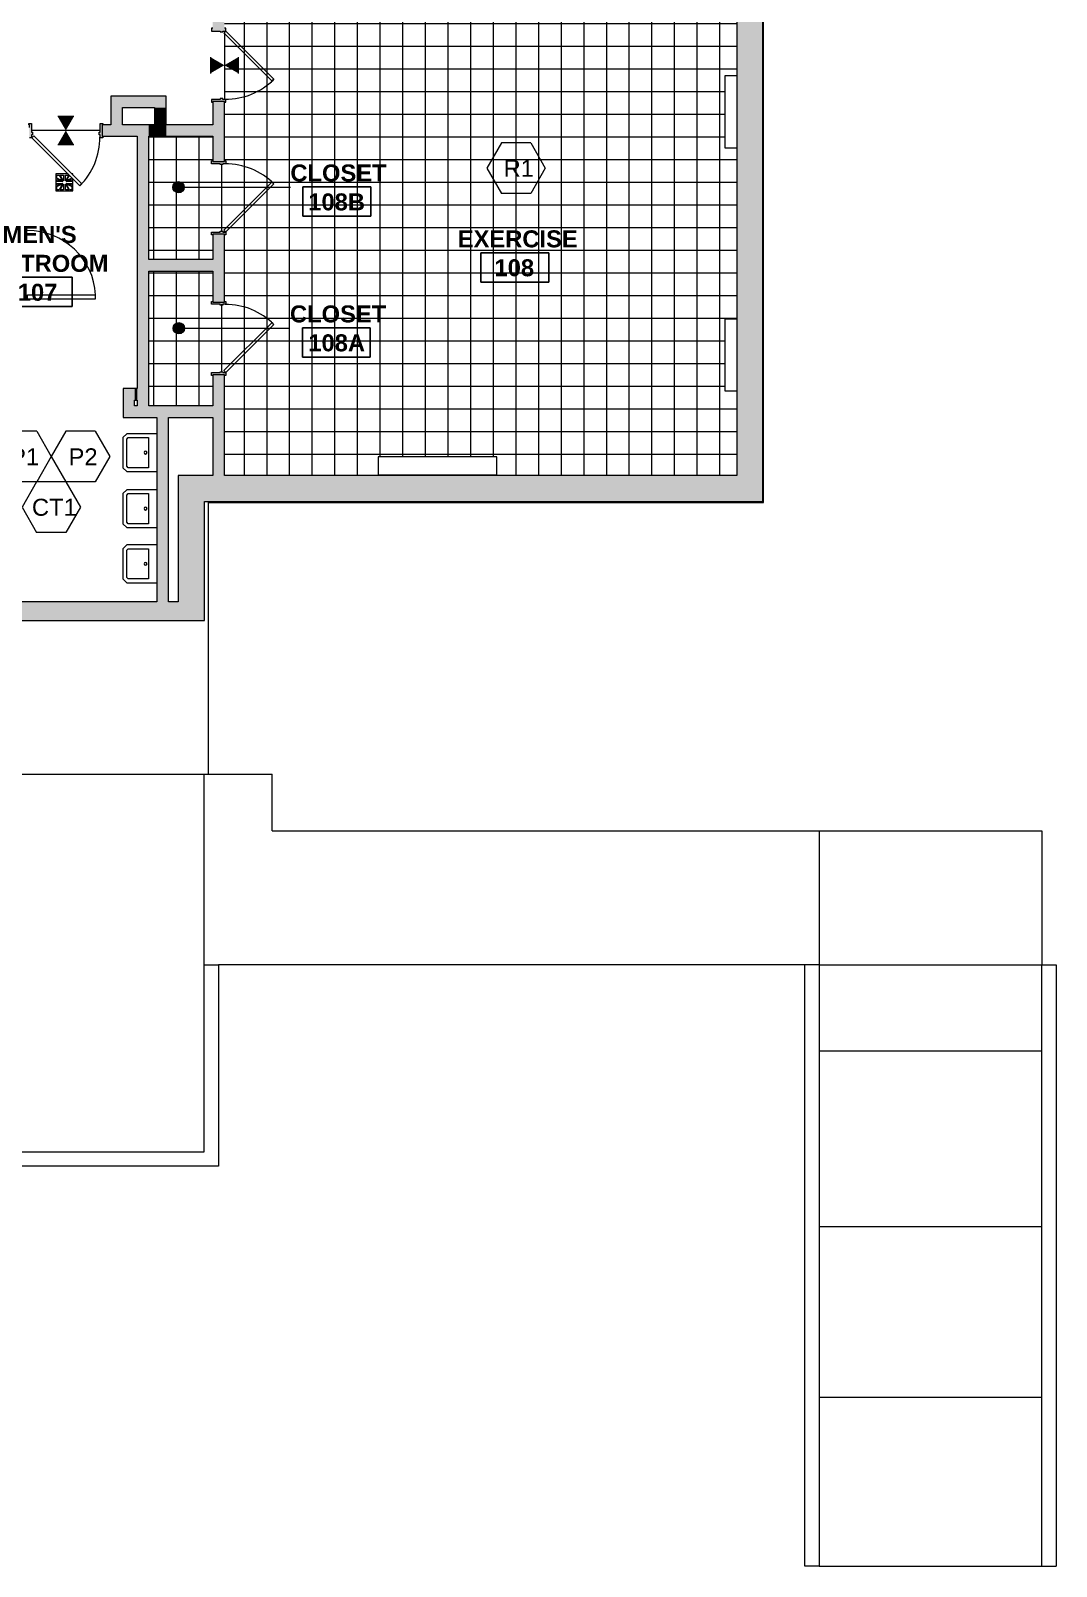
# Model space of a CAD drawing. Header units: inches. Extents: x -1569 to 1282, y -721 to 887.
# Drawn here: x 739 to 1282, y -721 to 92 of the extents above; entities that cross this region are included whole.
import ezdxf

# ---------------------------------------------------------------- set-up
doc = ezdxf.new("R2010")
doc.units = ezdxf.units.IN
doc.header["$MEASUREMENT"] = 0
for name, color, linetype, lineweight in [('A-ANNO-NOTE', 131, 'Continuous', 9), ('A-AREA-IDEN', 2, 'Continuous', 9), ('A-DETL', 90, 'Continuous', 13), ('A-DETL-GENF', 92, 'Continuous', 9), ('A-DOOR', 31, 'Continuous', 13), ('A-FLOR', 192, 'Continuous', 13), ('A-WALL', 113, 'Continuous', 13), ('A-WALL-PATT', 111, 'Continuous', 13), ('I-WALL', 2, 'Continuous', 13), ('M-EQPM', 50, 'Continuous', 13), ('P-SANR-FIXT', 6, 'Continuous', 13)]:
    doc.layers.add(name, color=color, linetype=linetype, lineweight=lineweight)
doc.styles.add('Swis721 Lt BT', font='swissl.ttf', dxfattribs={"height": 9})
doc.styles.add('Swis721 Lt BT_B', font='', dxfattribs={"height": 9})
doc.styles.get('Swis721 Lt BT_B').set_extended_font_data('Swis721 Lt BT', bold=True)

# ---------------------------------------------------------------- blocks, each defined once
blk = doc.blocks.new('Door - Single - Solid Door 36_ x 84_-V1-FIRST FLOOR FINISH')
at = {"layer": 'A-DOOR'}
h = blk.add_hatch(color=250, dxfattribs=at)
h.paths.add_polyline_path([(-15.26, -3.9), (-14.13, -3.9), (-14.13, -2.4), (-13.63, -2.4), (-13.63, -0.9), (-14.13, -0.9), (-14.13, 3.72), (-15.63, 3.72), (-15.63, 2.97), (-15.26, 2.97), (-15.26, -3.15)], flags=0)
h.paths.add_polyline_path([(23.62, -3.9), (23.62, -3.15), (23.24, -3.15), (23.24, 2.97), (23.62, 2.97), (23.62, 3.72), (22.12, 3.72), (22.12, -0.9), (21.62, -0.9), (21.62, -2.4), (22.12, -2.4), (22.12, -3.9), (23.24, -3.9)], flags=0)
at = {"layer": 'A-DOOR', "color": 8, "lineweight": 20}
for p, q in [((-15.63, 3.72), (-14.13, 3.72)), ((-15.63, 2.97), (-15.63, 3.72)), ((-15.26, 2.97), (-15.63, 2.97)), ((-15.26, 1.47), (-15.26, 2.97)), ((-14.13, 3.72), (-14.13, -0.9)), ((22.12, 3.72), (23.62, 3.72)), ((22.12, -0.9), (22.12, 3.72)), ((23.62, 3.72), (23.62, 2.97)), ((-14.13, -3.9), (-15.26, -3.9)), ((-14.13, -0.9), (-13.63, -0.9)), ((-14.13, -2.4), (-14.13, -3.9)), ((-13.63, -2.4), (-14.13, -2.4)), ((-13.03, -2.93), (-14.01, -3.9)), ((-14.01, -3.9), (11.45, -29.36)), ((-13.63, -0.9), (-13.63, -2.4)), ((12.42, -28.38), (-13.03, -2.93)), ((21.62, -0.9), (22.12, -0.9)), ((21.62, -2.4), (21.62, -0.9)), ((22.12, -2.4), (21.62, -2.4)), ((22.12, -3.9), (22.12, -2.4)), ((23.62, -3.9), (22.12, -3.9)), ((23.62, -3.15), (23.62, -3.9)), ((11.45, -29.36), (12.42, -28.38))]:
    blk.add_line(p, q, dxfattribs=at)
at = {"layer": 'A-DOOR', "lineweight": 9}
blk.add_arc((-14.01, -3.9), 36, 315, 0.5, dxfattribs=at)
blk = doc.blocks.new('Door - Single - Solid Door 36_ x 84_-7207624-FIRST FLOOR FINISH')
at = {"layer": 'A-DOOR'}
h = blk.add_hatch(color=250, dxfattribs=at)
h.paths.add_polyline_path([(23.62, 3.9), (22.12, 3.9), (22.12, 2.4), (21.62, 2.4), (21.62, 0.9), (22.12, 0.9), (22.12, -3.72), (23.62, -3.72), (23.62, -2.97), (23.24, -2.97), (23.24, 3.15), (23.62, 3.15)], flags=0)
h.paths.add_polyline_path([(-13.63, 0.9), (-13.63, 2.4), (-14.13, 2.4), (-14.14, 3.9), (-15.63, 3.9), (-15.63, 3.15), (-15.26, 3.15), (-15.26, -2.97), (-15.63, -2.97), (-15.63, -3.72), (-14.13, -3.72), (-14.13, 0.9)], flags=0)
at = {"layer": 'A-DOOR', "color": 8, "lineweight": 20}
for p, q in [((-14.01, 3.9), (11.45, 29.36)), ((12.42, 28.38), (-12.81, 3.15)), ((11.45, 29.36), (12.42, 28.38)), ((-15.63, 3.9), (-15.63, 3.15)), ((-14.14, 3.9), (-15.63, 3.9)), ((-14.13, 3.15), (-14.13, 3.9)), ((-14.13, 2.4), (-14.13, 3.15)), ((-13.63, 2.4), (-14.13, 2.4)), ((-14.13, -3.72), (-14.13, 0.9)), ((-14.13, 0.9), (-13.63, 0.9)), ((-13.26, 3.15), (-14.01, 3.9)), ((-13.63, 0.9), (-13.63, 2.4)), ((-13.03, 2.93), (-13.26, 3.15)), ((-12.81, 3.15), (-13.03, 2.93)), ((22.12, 2.4), (21.62, 2.4)), ((21.62, 2.4), (21.62, 0.9)), ((21.62, 0.9), (22.12, 0.9)), ((23.62, 3.9), (22.12, 3.9)), ((22.12, 3.9), (22.12, 3.15)), ((22.12, 3.15), (22.12, 2.4)), ((22.12, 0.9), (22.12, -3.72)), ((23.62, 3.15), (23.62, 3.9)), ((-15.63, -2.97), (-15.63, -3.72)), ((-15.63, -3.72), (-14.13, -3.72)), ((22.12, -3.72), (23.62, -3.72)), ((23.62, -3.72), (23.62, -2.97))]:
    blk.add_line(p, q, dxfattribs=at)
at = {"layer": 'A-DOOR', "lineweight": 9}
blk.add_arc((-14.01, 3.9), 36, 359.5, 45, dxfattribs=at)
blk = doc.blocks.new('Floor Drain 9L x 9W - Floor Drain 9L x 9W-6916988-FIRST FLOOR FINISH')
at = {"layer": 'P-SANR-FIXT', "lineweight": 9}
for p, q in [((1.93, 4.5), (-4.5, 4.5)), ((-4.5, 4.5), (-4.5, -4.5)), ((-4, 2.21), (-4, 3.83)), ((-4, 3.83), (-2.75, 3.83)), ((-0.99, 0.8), (-4, 2.21)), ((-4, 1.63), (-0.91, 0.5)), ((-4, 0.5), (-4, 1.63)), ((-0.91, 0.5), (-4, 0.5)), ((-2.75, 3.83), (-0.99, 0.8)), ((-0.5, 0.83), (-2.25, 3.83)), ((-2.25, 3.83), (-0.5, 3.83)), ((-0.5, 3.83), (-0.5, 0.83)), ((0.5, 3.83), (2.25, 3.83)), ((2.25, 3.83), (0.5, 0.83)), ((0.5, 0.83), (0.5, 3.83)), ((0.91, 0.5), (4, 1.63)), ((4, 0.5), (0.91, 0.5)), ((0.99, 0.8), (2.7, 3.74)), ((4, 2.21), (0.99, 0.8)), ((4.5, 4.5), (3.88, 4.5)), ((4, 2.43), (4, 2.21)), ((4, 1.63), (4, 0.5)), ((4.5, 3.88), (4.5, 4.5)), ((4.5, -4.5), (4.5, 1.93)), ((-4.5, -4.5), (4.5, -4.5)), ((-4, -1.63), (-4, -0.5)), ((-4, -0.5), (-0.91, -0.5)), ((-0.91, -0.5), (-4, -1.63)), ((-4, -2.21), (-0.99, -0.8)), ((-4, -3.83), (-4, -2.21)), ((-2.75, -3.83), (-4, -3.83)), ((-0.99, -0.8), (-2.75, -3.83)), ((-2.25, -3.83), (-0.5, -0.83)), ((-0.5, -3.83), (-2.25, -3.83)), ((-0.5, -0.83), (-0.5, -3.83)), ((0.5, -3.83), (0.5, -0.83)), ((0.5, -0.83), (2.25, -3.83)), ((2.25, -3.83), (0.5, -3.83)), ((4, -1.63), (0.91, -0.5)), ((0.91, -0.5), (4, -0.5)), ((2.75, -3.83), (0.99, -0.8)), ((0.99, -0.8), (4, -2.21)), ((4, -3.83), (2.75, -3.83)), ((4, -0.5), (4, -1.63)), ((4, -2.21), (4, -3.83))]:
    blk.add_line(p, q, dxfattribs=at)
blk = doc.blocks.new('Door - Single - Solid Door 36_ x 84_-V12-FIRST FLOOR FINISH')
at = {"layer": 'A-DOOR'}
h = blk.add_hatch(color=250, dxfattribs=at)
h.paths.add_polyline_path([(-15.63, -3.15), (-15.63, -3.9), (-14.13, -3.9), (-14.13, -2.4), (-13.63, -2.4), (-13.63, -0.9), (-14.13, -0.9), (-14.13, 3.72), (-15.63, 3.72), (-15.63, 2.97), (-15.26, 2.97), (-15.26, -3.15)], flags=0)
h.paths.add_polyline_path([(21.62, -2.4), (22.12, -2.4), (22.12, -3.9), (23.62, -3.9), (23.62, -3.15), (23.24, -3.15), (23.24, 2.97), (23.62, 2.97), (23.62, 3.72), (22.12, 3.72), (22.12, -0.9), (21.62, -0.9)], flags=0)
at = {"layer": 'A-DOOR', "color": 8, "lineweight": 20}
for p, q in [((-15.63, 3.72), (-14.13, 3.72)), ((-15.63, 2.97), (-15.63, 3.72)), ((-14.13, 3.72), (-14.13, 2.97)), ((-14.13, 2.97), (-14.13, -0.9)), ((22.12, 3.72), (23.62, 3.72)), ((22.12, 2.97), (22.12, 3.72)), ((22.12, -0.9), (22.12, 2.97)), ((23.62, 3.72), (23.62, 2.97)), ((-15.63, -3.9), (-15.63, -3.15)), ((-14.13, -3.9), (-15.63, -3.9)), ((-14.13, -0.9), (-14.01, -0.9)), ((-14.13, -2.4), (-14.13, -3.15)), ((-14.01, -2.4), (-14.13, -2.4)), ((-14.13, -3.15), (-14.13, -3.9)), ((-14.01, -0.9), (-13.63, -0.9)), ((-13.63, -2.4), (-14.01, -2.4)), ((-13.03, -2.93), (-14.01, -3.9)), ((-14.01, -3.9), (11.45, -29.36)), ((-13.63, -0.9), (-13.63, -2.4)), ((12.42, -28.38), (-13.03, -2.93)), ((21.62, -0.9), (21.99, -0.9)), ((21.62, -2.4), (21.62, -0.9)), ((21.99, -2.4), (21.62, -2.4)), ((21.99, -0.9), (22.12, -0.9)), ((22.12, -2.4), (21.99, -2.4)), ((22.12, -3.15), (22.12, -2.4)), ((22.12, -3.9), (22.12, -3.15)), ((23.62, -3.9), (22.12, -3.9)), ((23.62, -3.15), (23.62, -3.9)), ((11.45, -29.36), (12.42, -28.38))]:
    blk.add_line(p, q, dxfattribs=at)
at = {"layer": 'A-DOOR', "lineweight": 9}
blk.add_arc((-14.01, -3.9), 36, 315, 0.5, dxfattribs=at)
blk = doc.blocks.new('Door - Single - Solid Door 36_ x 84_-V13-FIRST FLOOR FINISH')
at = {"layer": 'A-DOOR'}
h = blk.add_hatch(color=250, dxfattribs=at)
h.paths.add_polyline_path([(-15.63, 3.72), (-15.63, 2.97), (-15.26, 2.97), (-15.26, -3.15), (-15.63, -3.15), (-15.63, -3.9), (-14.13, -3.9), (-14.13, -2.4), (-13.63, -2.4), (-13.63, -0.9), (-14.13, -0.9), (-14.13, 3.72), (-15.26, 3.72)], flags=0)
h.paths.add_polyline_path([(21.62, -0.9), (21.62, -2.4), (22.12, -2.4), (22.12, -3.9), (23.62, -3.9), (23.62, -3.15), (23.24, -3.15), (23.24, 2.97), (23.62, 2.97), (23.62, 3.72), (22.12, 3.72), (22.12, -0.9), (22.06, -0.9)], flags=0)
at = {"layer": 'A-DOOR', "color": 8, "lineweight": 20}
for p, q in [((-15.63, 3.72), (-14.13, 3.72)), ((-15.63, 2.97), (-15.63, 3.72)), ((-14.13, 3.72), (-14.13, 2.97)), ((-14.13, 2.97), (-14.13, -0.9)), ((22.12, 3.72), (23.62, 3.72)), ((22.12, 2.85), (22.12, 3.72)), ((22.12, -0.9), (22.12, 2.85)), ((23.62, 3.72), (23.62, 2.97)), ((-15.63, -3.9), (-15.63, -3.15)), ((-14.13, -3.9), (-15.63, -3.9)), ((-14.13, -0.9), (-14.01, -0.9)), ((-14.13, -2.4), (-14.13, -3.15)), ((-14.01, -2.4), (-14.13, -2.4)), ((-14.13, -3.15), (-14.13, -3.9)), ((-14.01, -0.9), (-13.63, -0.9)), ((-13.63, -2.4), (-14.01, -2.4)), ((-13.03, -2.93), (-14.01, -3.9)), ((-14.01, -3.9), (11.45, -29.36)), ((-13.63, -0.9), (-13.63, -2.4)), ((12.42, -28.38), (-13.03, -2.93)), ((21.62, -0.9), (22.06, -0.9)), ((21.62, -2.4), (21.62, -0.9)), ((22.06, -2.4), (21.62, -2.4)), ((22.06, -0.9), (22.12, -0.9)), ((22.12, -2.4), (22.06, -2.4)), ((22.12, -3.15), (22.12, -2.4)), ((22.12, -3.9), (22.12, -3.15)), ((23.62, -3.9), (22.12, -3.9)), ((23.62, -3.15), (23.62, -3.9)), ((11.45, -29.36), (12.42, -28.38))]:
    blk.add_line(p, q, dxfattribs=at)
at = {"layer": 'A-DOOR', "lineweight": 9}
blk.add_arc((-14.01, -3.9), 36, 315, 0.5, dxfattribs=at)
blk = doc.blocks.new('Heater 38W x 6_5D x 16H - Heater 38W x 6_5D x 16H-V16-FIRST FLOOR FINISH')
at = {"layer": 'M-EQPM', "lineweight": 9}
for p, q in [((19, 3.25), (-19, 3.25)), ((-19, 3.25), (-19, -3.0625)), ((19, -3.0625), (19, 3.25))]:
    blk.add_line(p, q, dxfattribs=at)
blk = doc.blocks.new('Fan Coil Unit 9_5L x 63W x 25_5H - Fan Coil Unit 9_5L x 63W x 25_5H-6914405-FIRST FLOOR FINISH')
at = {"layer": 'M-EQPM', "lineweight": 9}
for p, q in [((-31.5, 4.75), (-31.5, -4.75)), ((31.5, 4.75), (-31.5, 4.75)), ((31.5, -4.75), (31.5, 4.75)), ((-31.5, -4.75), (31.5, -4.75))]:
    blk.add_line(p, q, dxfattribs=at)
blk = doc.blocks.new('Lavatory - Wall Mounted - 20_x18_ - Public-6857333-FIRST FLOOR FINISH')
at = {"layer": 'P-SANR-FIXT', "lineweight": 9}
for p, q in [((-436.49, -42.99), (-452.49, -42.99)), ((-447.99, -60.99), (-447.99, -44.99)), ((-447.99, -44.99), (-437.31, -44.99)), ((-437.31, -44.99), (-436.49, -45.82)), ((-434.49, -44.99), (-436.49, -42.99)), ((-436.49, -45.82), (-436.49, -60.16)), ((-434.49, -60.99), (-434.49, -44.99)), ((-452.49, -62.99), (-436.49, -62.99)), ((-437.31, -60.99), (-447.99, -60.99)), ((-436.49, -60.16), (-437.31, -60.99)), ((-436.49, -62.99), (-434.49, -60.99))]:
    blk.add_line(p, q, dxfattribs=at)
for start, end in [(90, 270), (90, 270), (270, 90), (270, 90)]:
    blk.add_arc((-446.49, -52.99), 0.75, start, end, dxfattribs=at)
blk = doc.blocks.new('Single-Flush - 36_ x 84_-6917623-FIRST FLOOR FINISH')
at = {"layer": 'A-DOOR', "lineweight": 20}
for p, q in [((16, 0.5), (16, 36.51)), ((18, 36.51), (16, 36.51)), ((18, 0.5), (18, 36.51)), ((18, 0.5), (16, 0.5))]:
    blk.add_line(p, q, dxfattribs=at)
at = {"layer": 'A-DOOR', "lineweight": 9}
blk.add_arc((18, 0.5), 36.07, 93.17885, 180, dxfattribs=at)
blk = doc.blocks.new('Room Tag - Room Name and Number-3379422-FIRST FLOOR FINISH')
at = {"layer": 'A-AREA-IDEN'}
for p, q in [((-0.1881, -0.1636), (-0.1881, -0.0018)), ((-0.1881, -0.0018), (0.1869, -0.0018)), ((0.1869, -0.0018), (-0.1881, -0.0018)), ((-0.1881, -0.0018), (-0.1881, -0.1636)), ((0.1869, -0.0018), (0.1869, -0.1636)), ((0.1869, -0.1636), (0.1869, -0.0018)), ((0.1869, -0.1636), (-0.1881, -0.1636)), ((-0.1881, -0.1636), (0.1869, -0.1636))]:
    blk.add_line(p, q, dxfattribs=at)
blk = doc.blocks.new('Finish symbol-hexagon - Finish symbol-hexagon-3139208-FIRST FLOOR FINISH')
at = {"layer": 'A-ANNO-NOTE'}
for p, q in [((-0.0807, 0.1398), (-0.1614, 0)), ((0.0807, 0.1398), (-0.0807, 0.1398)), ((0.0807, 0.1398), (0.1614, 0)), ((-0.1614, 0), (-0.0807, -0.1398)), ((0.1614, 0), (0.0807, -0.1398)), ((0.0807, -0.1398), (-0.0807, -0.1398))]:
    blk.add_line(p, q, dxfattribs=at)
blk = doc.blocks.new('Finish Transition symbol - Finish Transition symbol-3518232-FIRST FLOOR FINISH')
at = {"layer": 'A-ANNO-NOTE'}
for points in [[(0.0447, 0.0773), (0, 0), (-0.0447, 0.0773)], [(0.0447, -0.0773), (-0.0447, -0.0773), (0, 0)]]:
    blk.add_hatch(color=256, dxfattribs=at).paths.add_polyline_path(points, flags=0)
for p, q in [((0.0447, 0.0773), (-0.0447, 0.0773)), ((-0.0447, -0.0773), (0.0447, -0.0773))]:
    blk.add_line(p, q, dxfattribs=at)

msp = doc.modelspace()

# ---------------------------------------------------------------- hatches: boundary and pattern name
at = {"layer": 'A-AREA-IDEN'}
h = msp.add_hatch(color=256, dxfattribs=at)
edge = h.paths.add_edge_path(flags=0)
edge.add_arc((817.12, 9.28), 3, 0, 360)
h = msp.add_hatch(color=256, dxfattribs=at)
edge = h.paths.add_edge_path(flags=0)
edge.add_arc((817.27, -65.36), 3, 0, 360)
at = {"layer": 'A-DETL-GENF'}
h = msp.add_hatch(dxfattribs=at)
h.set_pattern_fill('FP_10', color=253, style=0, pattern_type=2)
h.set_pattern_definition([(0, (0, 0), (0, 12), []), (90, (0, 0), (-12, 7e-16), [])])
h.paths.add_polyline_path([(1112.92, -143.29), (1112.92, -98.55), (1106.6, -98.55), (1106.6, -60.55), (1112.92, -60.55), (1112.92, 30.25), (1106.6, 30.25), (1106.6, 68.25), (1112.92, 68.25), (1112.92, 105.19), (1099.9, 105.19), (1099.9, 115.31), (1067.9, 115.31), (1067.9, 105.19), (1041.95, 105.19), (1041.95, 115.19), (1005.95, 115.19), (1005.95, 105.19), (949.01, 105.19), (949.01, 115.31), (913.01, 115.31), (913.01, 105.19), (841.42, 105.19), (841.42, 21.67), (835.29, 21.67), (835.29, 36.28), (801.37, 36.28), (801.37, -28.95), (835.29, -28.95), (835.29, -14.33), (841.42, -14.33), (841.42, -52.69), (835.42, -52.69), (835.42, -35.08), (801.37, -35.08), (801.37, -106.44), (835.29, -106.44), (835.29, -88.76), (841.42, -88.76), (841.42, -143.29), (922.85, -143.29), (922.85, -133.48), (985.85, -133.48), (985.85, -143.29)], flags=0)
at = {"layer": 'A-WALL-PATT', "lineweight": 9}
h = msp.add_hatch(color=7, dxfattribs=at)
h.paths.add_polyline_path([(1112.92, -143.29), (1126.79, -143.29), (1126.79, 127), (1112.92, 127), (1112.92, -133.48)], flags=0)
h.paths.add_polyline_path([(1112.92, 165.5), (1126.79, 165.5), (1126.79, 484.45), (1112.92, 484.45), (1112.92, 168.58)], flags=0)
h = msp.add_hatch(color=7, dxfattribs=at)
h.paths.add_polyline_path([(835.29, -143.29), (841.42, -143.29), (841.42, -90.01), (835.29, -90.01), (835.29, -139.49)], flags=0)
h.paths.add_polyline_path([(835.29, -51.51), (841.42, -51.51), (841.42, -15.58), (835.29, -15.58), (835.29, -36.8)], flags=0)
h.paths.add_polyline_path([(836.13, 22.92), (841.42, 22.92), (841.42, 54.67), (835.29, 54.67), (835.29, 22.92)], flags=0)
h.paths.add_polyline_path([(835.29, 93.17), (841.42, 93.17), (841.42, 105.19), (835.29, 105.19)], flags=0)
for points in [[(787.46, 42.41), (787.46, 57.59), (781.33, 57.59), (781.33, 42.41)], [(810.58, 51.47), (810.58, 57.59), (787.46, 57.59), (787.46, 51.47), (804.46, 51.47)], [(810.58, 42.41), (810.58, 51.47), (804.46, 51.47), (804.46, 42.41)], [(787.46, 36.28), (787.46, 42.41), (776.64, 42.41), (776.64, 36.28)], [(795.24, 36.28), (801.37, 36.28), (801.37, 42.41), (787.46, 42.41), (787.46, 36.28)], [(810.58, 36.28), (810.58, 42.41), (801.37, 42.41), (801.37, 36.28)], [(835.29, 36.28), (835.29, 42.41), (810.58, 42.41), (810.58, 36.28), (815.49, 36.28)], [(801.37, -106.44), (801.37, 36.28), (795.24, 36.28), (795.24, -106.44)], [(835.29, -35.08), (835.29, -28.95), (801.37, -28.95), (801.37, -35.08)], [(793.87, -112.56), (793.87, -97.31), (787.74, -97.31), (787.74, -112.56)], [(795.24, -103.44), (795.24, -97.31), (793.87, -97.31), (793.87, -103.44)], [(835.29, -112.56), (835.29, -106.44), (793.87, -106.44), (793.87, -112.56), (815.49, -112.56)], [(811.78, -210.18), (811.78, -112.56), (805.65, -112.56), (805.65, -210.18)], [(816.96, -220.05), (830.84, -220.05), (830.84, -143.29), (816.96, -143.29), (816.96, -210.18)], [(1126.79, -157.16), (1126.79, -143.29), (830.84, -143.29), (830.84, -157.16), (1114.87, -157.16)]]:
    msp.add_hatch(color=7, dxfattribs=at).paths.add_polyline_path(points, flags=0)
h = msp.add_hatch(color=7, dxfattribs=at)
h.paths.add_polyline_path([(816.96, -220.05), (816.96, -210.18), (726.34, -210.18), (726.34, -220.05), (769.78, -220.05)], flags=0)
h.paths.add_polyline_path([(687.84, -220.05), (687.84, -210.18), (598.4, -210.18), (598.4, -220.05), (678.36, -220.05)], flags=0)
h.paths.add_polyline_path([(559.9, -220.05), (559.9, -210.18), (544.34, -210.18), (544.34, -220.05)], flags=0)

# ---------------------------------------------------------------- linework, layer by layer
at = {"layer": 'A-AREA-IDEN'}
for p, q in [((817.12, 9.28), (876.4, 9.28)), ((817.27, -65.36), (876.18, -65.36))]:
    msp.add_line(p, q, dxfattribs=at)
for centre in [(817.12, 9.28), (817.27, -65.36)]:
    msp.add_circle(centre, 3, dxfattribs=at)
at = {"layer": 'A-DETL', "lineweight": 9}
for p, q in [((841.42, 91.92), (841.42, 55.85)), ((775.39, 39.34), (739.39, 39.34)), ((833.07, -301.48), (866.65, -301.48)), ((866.65, -331.48), (866.65, -301.48)), ((866.65, -331.48), (1156.65, -331.48)), ((1156.65, -331.48), (1274.65, -331.48)), ((1156.65, -331.48), (1156.65, -402.48)), ((1274.65, -331.48), (1274.65, -402.48)), ((1149.03, -402.48), (838.28, -402.48)), ((1156.65, -402.48), (1274.65, -402.48)), ((1156.65, -447.98), (1274.65, -447.98)), ((1156.65, -540.98), (1274.65, -540.98)), ((1156.65, -631.48), (1274.65, -631.48)), ((1156.65, -720.98), (1274.65, -720.98))]:
    msp.add_line(p, q, dxfattribs=at)
at = {"layer": 'A-FLOR'}
for p, q in [((1127.07, -157.62), (1127.07, 126.63)), ((833.07, -301.48), (833.07, -157.62)), ((833.07, -157.62), (1127.07, -157.62)), ((325.07, -301.48), (833.07, -301.48)), ((830.65, -402.48), (830.65, -301.48))]:
    msp.add_line(p, q, dxfattribs=at)
at = {"layer": 'A-WALL', "color": 8, "lineweight": 20}
for p, q in [((1126.79, -157.16), (1126.79, 127)), ((1112.92, 105.19), (1112.92, -143.29)), ((835.29, -143.29), (816.96, -143.29)), ((816.96, -143.29), (816.96, -210.18)), ((1112.92, -143.29), (841.42, -143.29)), ((830.84, -220.05), (830.84, -157.16)), ((830.84, -157.16), (1126.79, -157.16)), ((805.65, -210.18), (726.34, -210.18)), ((816.96, -210.18), (811.78, -210.18)), ((726.34, -220.05), (830.84, -220.05))]:
    msp.add_line(p, q, dxfattribs=at)
at = {"layer": 'A-WALL', "lineweight": 9}
for p, q in [((830.65, -501.49), (830.65, -402.48)), ((830.65, -402.48), (838.28, -402.48)), ((838.28, -402.48), (838.28, -509.12)), ((1149.03, -720.98), (1149.03, -402.48)), ((1156.65, -402.48), (1149.03, -402.48)), ((1156.65, -402.48), (1156.65, -720.98)), ((1274.65, -720.98), (1274.65, -402.48)), ((1274.65, -402.48), (1282.28, -402.48)), ((1282.28, -402.48), (1282.28, -720.98)), ((163.28, -501.49), (830.65, -501.49)), ((838.28, -509.12), (170.9, -509.12)), ((1156.65, -720.98), (1149.03, -720.98)), ((1274.65, -720.98), (1282.28, -720.98))]:
    msp.add_line(p, q, dxfattribs=at)
at = {"layer": 'I-WALL', "color": 8, "lineweight": 20}
for p, q in [((781.33, 57.59), (781.33, 42.41)), ((810.58, 57.59), (781.33, 57.59)), ((810.58, 42.41), (810.58, 57.59)), ((787.46, 42.41), (787.46, 51.47)), ((787.46, 51.47), (804.46, 51.47)), ((804.46, 51.47), (804.46, 42.41)), ((835.29, 54.67), (835.29, 42.41)), ((841.42, 54.67), (835.29, 54.67)), ((841.42, 22.92), (841.42, 54.67)), ((781.33, 42.41), (776.64, 42.41)), ((776.64, 42.41), (776.64, 36.28)), ((804.46, 42.41), (787.46, 42.41)), ((835.29, 42.41), (810.58, 42.41)), ((776.64, 36.28), (795.24, 36.28)), ((795.24, 36.28), (795.24, -97.31)), ((801.37, 36.28), (835.29, 36.28)), ((801.37, -28.95), (801.37, 36.28)), ((835.29, 36.28), (835.29, 22.92)), ((835.29, 22.92), (841.42, 22.92)), ((835.29, -15.58), (835.29, -28.95)), ((841.42, -15.58), (835.29, -15.58)), ((841.42, -51.51), (841.42, -15.58)), ((835.29, -28.95), (801.37, -28.95)), ((801.37, -106.44), (801.37, -35.08)), ((801.37, -35.08), (835.29, -35.08)), ((835.29, -35.08), (835.29, -51.51)), ((835.29, -51.51), (841.42, -51.51)), ((795.24, -97.31), (787.74, -97.31)), ((787.74, -97.31), (787.74, -112.56)), ((835.29, -90.01), (835.29, -106.44)), ((841.42, -90.01), (835.29, -90.01)), ((841.42, -143.29), (841.42, -90.01)), ((793.87, -106.44), (793.87, -103.44)), ((793.87, -103.44), (795.24, -103.44)), ((795.24, -103.44), (795.24, -106.44)), ((787.74, -112.56), (805.65, -112.56)), ((795.24, -106.44), (793.87, -106.44)), ((835.29, -106.44), (801.37, -106.44)), ((805.65, -112.56), (805.65, -210.18)), ((811.78, -210.18), (811.78, -112.56)), ((811.78, -112.56), (835.29, -112.56)), ((835.29, -112.56), (835.29, -143.29))]:
    msp.add_line(p, q, dxfattribs=at)

# ---------------------------------------------------------------- block references
at = {"layer": 'A-ANNO-NOTE', "xscale": 96.00000000000003, "yscale": 96.00000000000003, "zscale": 96.00000000000003, "rotation": 89.99999999999991}
msp.add_blockref('Finish Transition symbol - Finish Transition symbol-3518232-FIRST FLOOR FINISH', (841.42, 73.92), dxfattribs=at)
at = {"layer": 'A-ANNO-NOTE', "xscale": 96, "yscale": 96, "zscale": 96}
for name, p in [('Finish Transition symbol - Finish Transition symbol-3518232-FIRST FLOOR FINISH', (757.39, 39.34)), ('Finish symbol-hexagon - Finish symbol-hexagon-3139208-FIRST FLOOR FINISH', (996, 19.49)), ('Finish symbol-hexagon - Finish symbol-hexagon-3139208-FIRST FLOOR FINISH', (734.2, -133.35)), ('Finish symbol-hexagon - Finish symbol-hexagon-3139208-FIRST FLOOR FINISH', (765.19, -133.35)), ('Finish symbol-hexagon - Finish symbol-hexagon-3139208-FIRST FLOOR FINISH', (749.67, -160.05))]:
    msp.add_blockref(name, p, dxfattribs=at)
at = {"layer": 'A-AREA-IDEN', "xscale": 95.99999999999994, "yscale": 95.99999999999994, "zscale": 95.99999999999994}
for p in [(901.02, 9.65), (995.45, -25.24), (742.83, -38.22), (900.8, -64.99)]:
    msp.add_blockref('Room Tag - Room Name and Number-3379422-FIRST FLOOR FINISH', p, dxfattribs=at)
at = {"layer": 'A-DOOR'}
for name, p, rotation in [('Door - Single - Solid Door 36_ x 84_-7207624-FIRST FLOOR FINISH', (838.27, 77.91), 269.9999999999999), ('Door - Single - Solid Door 36_ x 84_-V12-FIRST FLOOR FINISH', (838.27, -0.33), 89.99999999999993), ('Single-Flush - 36_ x 84_-6917623-FIRST FLOOR FINISH', (736.65, -31.72), 269.9999999999999), ('Door - Single - Solid Door 36_ x 84_-V13-FIRST FLOOR FINISH', (838.27, -74.75), 89.99999999999993)]:
    msp.add_blockref(name, p, dxfattribs=dict(at, rotation=rotation))
msp.add_blockref('Door - Single - Solid Door 36_ x 84_-V1-FIRST FLOOR FINISH', (753.4, 39.43), dxfattribs=at)
at = {"layer": 'M-EQPM', "lineweight": 9}
for name, p, rotation in [('Heater 38W x 6_5D x 16H - Heater 38W x 6_5D x 16H-V16-FIRST FLOOR FINISH', (1109.85, 49.25), 89.99999999999991), ('Heater 38W x 6_5D x 16H - Heater 38W x 6_5D x 16H-V16-FIRST FLOOR FINISH', (1109.85, -79.55), 89.99999999999991), ('Fan Coil Unit 9_5L x 63W x 25_5H - Fan Coil Unit 9_5L x 63W x 25_5H-6914405-FIRST FLOOR FINISH', (954.35, -138.23), 180)]:
    msp.add_blockref(name, p, dxfattribs=dict(at, rotation=rotation))
at = {"layer": 'P-SANR-FIXT', "lineweight": 9}
msp.add_blockref('Floor Drain 9L x 9W - Floor Drain 9L x 9W-6916988-FIRST FLOOR FINISH', (756.65, 11.84), dxfattribs=at)
at = {"layer": 'P-SANR-FIXT', "lineweight": 9, "rotation": 180}
for p in [(353.17, -184.21), (353.17, -213.85), (353.17, -243.1)]:
    msp.add_blockref('Lavatory - Wall Mounted - 20_x18_ - Public-6857333-FIRST FLOOR FINISH', p, dxfattribs=at)

# ---------------------------------------------------------------- texts
at = {"layer": 'A-ANNO-NOTE', "char_height": 9, "attachment_point": 1, "style": 'Swis721 Lt BT'}
for s, insert, width in [('R1', (989.39, 23.89), 18.18), ('P1', (727.85, -128.95), 17.574), ('P2', (758.85, -128.95), 17.574), ('CT1', (739.43, -155.65), 26.967)]:
    msp.add_mtext(s, dxfattribs=dict(at, insert=insert, width=width))
at = {"layer": 'A-AREA-IDEN', "char_height": 9, "attachment_point": 1, "style": 'Swis721 Lt BT_B'}
for s, insert, width in [('CLOSET', (876.4, 21.37), 59.388), ('108B', (885.87, 6.05), 35.754), ("MEN'S", (723.83, -11.23), 46.056), ('EXERCISE', (965.09, -13.52), 73.326), ('RESTROOM', (707.33, -26.48), 85.749), ('108', (984.56, -28.84), 25.452), ('107', (731.93, -41.82), 25.452), ('CLOSET', (876.18, -53.27), 59.388), ('108A', (885.9, -68.59), 35.148)]:
    msp.add_mtext(s, dxfattribs=dict(at, insert=insert, width=width))

doc.saveas('drawing.dxf')
